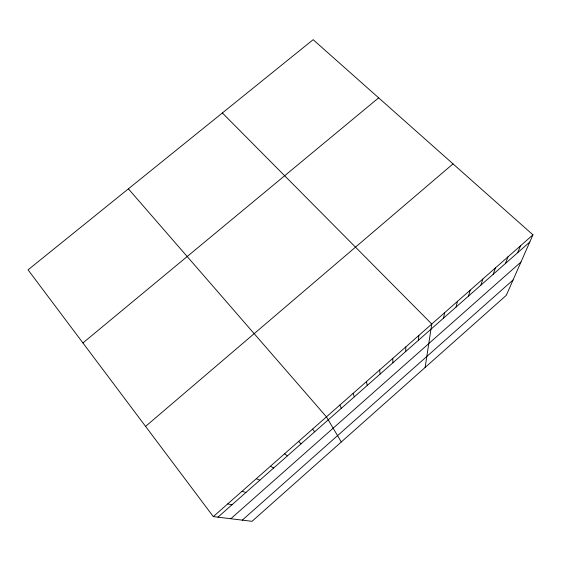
<?xml version="1.0" encoding="UTF-8"?>
<svg xmlns="http://www.w3.org/2000/svg" width="561" height="561" viewBox="0 0 561 561"><rect width="100%" height="100%" fill="white"/><g stroke="black" fill="none" stroke-linecap="round" stroke-linejoin="round"><path stroke-width="0.84" d="M405.673 351.523L405.841 346.88M418.359 340.331L418.843 335.422M425.119 367.469L431.774 324.02L222.366 112.964M443.548 318.101L444.649 312.673M456.051 307.07L457.453 301.39M468.491 296.096L470.188 290.156M480.868 285.17L482.867 278.985M493.189 274.301L495.482 267.863M505.447 263.488L508.035 256.798M517.649 252.716L520.524 245.788M532.95 234.835L506.295 295.324L252.022 521.323L213.306 516.604L28.05 269.855L313.143 39.677L532.95 234.835L213.306 516.604M242.289 520.138L513.056 279.974M217.949 517.165L529.787 242.008M230.816 518.736L520.98 262.001M145.572 426.381L453.029 163.875M82.93 342.946L378.654 97.838M227.717 503.897L231.988 504.781M242.05 491.268L245.949 492.46M256.307 478.701L259.841 480.202M270.479 466.198L273.656 468.007M284.588 453.772L287.407 455.876M298.613 441.402L301.082 443.814M128.392 188.84L326.446 416.865L341.298 441.977M312.568 429.102L314.686 431.809M339.854 405.056L341.291 408.331M353.185 393.296L354.3 396.858M366.452 381.606L367.238 385.435M379.65 369.972L380.113 374.075M392.777 358.395L392.924 362.771"/></g></svg>
